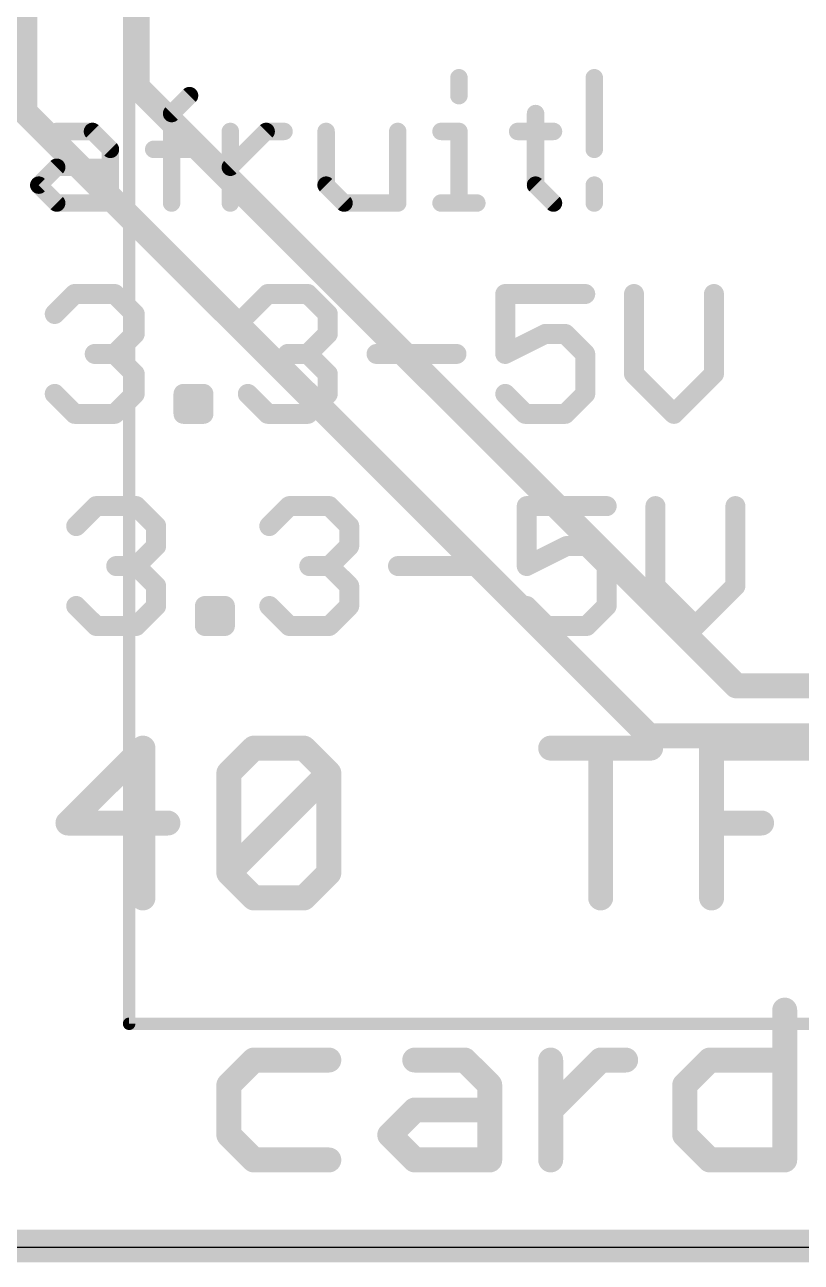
# Model space of a CAD drawing. Extents: x -9.9 to 50.1, y -10.4 to 42.4.
# Drawn here: x 3.56 to 11.46, y -0.15 to 12.44 of the extents above; entities that cross this region are included whole.
import ezdxf

# ---------------------------------------------------------------- set-up
doc = ezdxf.new("R2010")
doc.units = 0
for name, color, linetype in [('1', 12, 'CONTINUOUS'), ('16', 5, 'CONTINUOUS'), ('20', 53, 'CONTINUOUS'), ('21', 40, 'CONTINUOUS'), ('22', 6, 'CONTINUOUS')]:
    doc.layers.add(name, color=color, linetype=linetype)

msp = doc.modelspace()

# ---------------------------------------------------------------- linework, layer by layer
at = {"layer": '1'}
for points, const_width in [([(4.699, 22.479), (4.699, 11.811)], 0.254), ([(3.556, 11.557), (3.556, 20.955)], 0.254), ([(4.699, 11.811), (10.795, 5.715)], 0.254), ([(9.906, 5.207), (3.556, 11.557)], 0.254), ([(10.795, 5.715), (21.209, 5.715)], 0.254), ([(21.971, 5.207), (9.906, 5.207)], 0.254), ([(38.481, 0), (-5.08, 0)], 0.3048)]:
    msp.add_lwpolyline(points, dxfattribs=dict(at, const_width=const_width))
at = {"layer": '1', "const_width": 0.127}
for points in [[(4.7439, 11.8559, 1), (4.6541, 11.7661)], [(4.6355, 11.811, 1), (4.7625, 11.811)], [(3.6009, 11.6019, 1), (3.5111, 11.5121)], [(3.4925, 11.557, 1), (3.6195, 11.557)], [(10.795, 5.7785, 1), (10.795, 5.6515)], [(10.7501, 5.6701, 1), (10.8399, 5.7599)], [(9.906, 5.2705, 1), (9.906, 5.1435)], [(9.8611, 5.1621, 1), (9.9509, 5.2519)]]:
    msp.add_lwpolyline(points, format="xyb", dxfattribs=at)
at = {"layer": '16', "const_width": 0.3048}
msp.add_lwpolyline([(38.481, 0), (-5.08, 0)], dxfattribs=at)
at = {"layer": '20'}
msp.add_line((0, 0), (33.655, 0), dxfattribs=at)
at = {"layer": '21'}
for points, const_width in [([(8.0172, 11.9052, 1), (7.9283, 11.9052)], 0.0889), ([(9.3942, 11.9052, 1), (9.3053, 11.9052)], 0.0889), ([(5.2629, 11.6916, 1), (5.2, 11.7545)], 0.0889), ([(7.9283, 11.723, 1), (8.0172, 11.723)], 0.0889), ([(5.0178, 11.5723, 1), (5.0807, 11.5094)], 0.0889), ([(5.0937, 11.5408, 1), (5.0048, 11.5408)], 0.0889), ([(8.7968, 11.5408, 1), (8.7079, 11.5408)], 0.0889), ([(3.8799, 11.4031, 1), (3.8799, 11.3142)], 0.0889), ([(4.2757, 11.3901, 1), (4.2128, 11.3272)], 0.0889), ([(4.2443, 11.3142, 1), (4.2443, 11.4031)], 0.0889), ([(5.6911, 11.3587, 1), (5.6022, 11.3587)], 0.0889), ([(6.0111, 11.4031, 1), (6.0111, 11.3142)], 0.0889), ([(6.0425, 11.3272, 1), (5.9796, 11.3901)], 0.0889), ([(6.1933, 11.3142, 1), (6.1933, 11.4031)], 0.0889), ([(6.6656, 11.3587, 1), (6.5767, 11.3587)], 0.0889), ([(7.3944, 11.3587, 1), (7.3055, 11.3587)], 0.0889), ([(7.7906, 11.4031, 1), (7.7906, 11.3142)], 0.0889), ([(8.0172, 11.3587, 1), (7.9283, 11.3587)], 0.0889), ([(7.9728, 11.3142, 1), (7.9728, 11.4031)], 0.0889), ([(8.5702, 11.4031, 1), (8.5702, 11.3142)], 0.0889), ([(8.9346, 11.3142, 1), (8.9346, 11.4031)], 0.0889), ([(4.4709, 11.1765, 1), (4.382, 11.1765)], 0.0889), ([(4.395, 11.145, 1), (4.4579, 11.2079)], 0.0889), ([(4.8671, 11.2209, 1), (4.8671, 11.132)], 0.0889), ([(5.2315, 11.132, 1), (5.2315, 11.2209)], 0.0889), ([(9.3053, 11.1765, 1), (9.3942, 11.1765)], 0.0889), ([(3.8799, 11.0387, 1), (3.8799, 10.9498)], 0.0889), ([(3.9113, 10.9628, 1), (3.8485, 11.0257)], 0.0889), ([(4.4264, 10.9498, 1), (4.4264, 11.0387)], 0.0889), ([(5.6153, 11.0257, 1), (5.6781, 10.9628)], 0.0889), ([(3.7291, 10.8435, 1), (3.6663, 10.7807)], 0.0889), ([(3.6663, 10.8435, 1), (3.7291, 10.7807)], 0.0889), ([(6.5767, 10.8121, 1), (6.6656, 10.8121)], 0.0889), ([(6.6526, 10.8435, 1), (6.5898, 10.7807)], 0.0889), ([(8.7838, 10.8435, 1), (8.7209, 10.7807)], 0.0889), ([(8.7079, 10.8121, 1), (8.7968, 10.8121)], 0.0889), ([(9.3942, 10.8121, 1), (9.3053, 10.8121)], 0.0889), ([(3.8799, 10.6744, 1), (3.8799, 10.5855)], 0.0889), ([(4.4264, 10.5855, 1), (4.4264, 10.6744)], 0.0889), ([(6.8034, 10.6744, 1), (6.8034, 10.5855)], 0.0889), ([(7.3499, 10.5855, 1), (7.3499, 10.6744)], 0.0889), ([(7.7906, 10.6744, 1), (7.7906, 10.5855)], 0.0889), ([(8.155, 10.5855, 1), (8.155, 10.6744)], 0.0889), ([(3.8485, 10.5985, 1), (3.9113, 10.6613)], 0.0889), ([(4.382, 10.6299, 1), (4.4709, 10.6299)], 0.0889), ([(5.0048, 10.6299, 1), (5.0937, 10.6299)], 0.0889), ([(5.6022, 10.6299, 1), (5.6911, 10.6299)], 0.0889), ([(6.7719, 10.5985, 1), (6.8348, 10.6613)], 0.0889), ([(7.3055, 10.6299, 1), (7.3944, 10.6299)], 0.0889), ([(7.9283, 10.6299, 1), (8.0172, 10.6299)], 0.0889), ([(8.9031, 10.5985, 1), (8.966, 10.6613)], 0.0889), ([(9.3053, 10.6299, 1), (9.3942, 10.6299)], 0.0889), ([(4.0636, 9.7546, 1), (4.0636, 9.653)], 0.1016), ([(4.0995, 9.6679, 1), (4.0277, 9.7398)], 0.1016), ([(4.5063, 9.7398, 1), (4.4344, 9.6679)], 0.1016), ([(4.4704, 9.653, 1), (4.4704, 9.7546)], 0.1016), ([(6.0282, 9.7546, 1), (6.0282, 9.653)], 0.1016), ([(6.0641, 9.6679, 1), (5.9923, 9.7398)], 0.1016), ([(6.4709, 9.7398, 1), (6.399, 9.6679)], 0.1016), ([(6.4349, 9.653, 1), (6.4349, 9.7546)], 0.1016), ([(8.4443, 9.7546, 1), (8.4443, 9.653)], 0.1016), ([(8.4951, 9.7038, 1), (8.3935, 9.7038)], 0.1016), ([(9.2578, 9.653, 1), (9.2578, 9.7546)], 0.1016), ([(9.8048, 9.7038, 1), (9.7032, 9.7038)], 0.1016), ([(10.6183, 9.7038, 1), (10.5167, 9.7038)], 0.1016), ([(3.8243, 9.5364, 1), (3.8962, 9.4645)], 0.1016), ([(4.7245, 9.5005, 1), (4.6229, 9.5005)], 0.1016), ([(4.6378, 9.4645, 1), (4.7097, 9.5364)], 0.1016), ([(5.7889, 9.5364, 1), (5.8607, 9.4645)], 0.1016), ([(6.6891, 9.5005, 1), (6.5875, 9.5005)], 0.1016), ([(6.6024, 9.4645, 1), (6.6742, 9.5364)], 0.1016), ([(4.6229, 9.2971, 1), (4.7245, 9.2971)], 0.1016), ([(4.7097, 9.2612, 1), (4.6378, 9.333)], 0.1016), ([(6.5875, 9.2971, 1), (6.6891, 9.2971)], 0.1016), ([(6.6742, 9.2612, 1), (6.6024, 9.333)], 0.1016), ([(8.851, 9.3479, 1), (8.851, 9.2463)], 0.1016), ([(8.8737, 9.2517, 1), (8.8283, 9.3425)], 0.1016), ([(9.0903, 9.333, 1), (9.0185, 9.2612)], 0.1016), ([(9.0544, 9.2463, 1), (9.0544, 9.3479)], 0.1016), ([(4.267, 9.1445, 1), (4.267, 9.0429)], 0.1016), ([(4.5063, 9.1296, 1), (4.4344, 9.0578)], 0.1016), ([(4.4344, 9.1296, 1), (4.5063, 9.0578)], 0.1016), ([(4.4704, 9.0429, 1), (4.4704, 9.1445)], 0.1016), ([(6.2316, 9.1445, 1), (6.2316, 9.0429)], 0.1016), ([(6.4709, 9.1296, 1), (6.399, 9.0578)], 0.1016), ([(6.399, 9.1296, 1), (6.4709, 9.0578)], 0.1016), ([(6.4349, 9.0429, 1), (6.4349, 9.1445)], 0.1016), ([(7.1345, 9.1445, 1), (7.1345, 9.0429)], 0.1016), ([(7.948, 9.0429, 1), (7.948, 9.1445)], 0.1016), ([(8.4216, 9.1392, 1), (8.467, 9.0483)], 0.1016), ([(8.3935, 9.0937, 1), (8.4951, 9.0937)], 0.1016), ([(9.3086, 9.0937, 1), (9.207, 9.0937)], 0.1016), ([(9.2218, 9.0578, 1), (9.2937, 9.1296)], 0.1016), ([(4.7245, 8.8903, 1), (4.6229, 8.8903)], 0.1016), ([(4.6378, 8.8544, 1), (4.7097, 8.9263)], 0.1016), ([(6.6891, 8.8903, 1), (6.5875, 8.8903)], 0.1016), ([(6.6024, 8.8544, 1), (6.6742, 8.9263)], 0.1016), ([(9.7899, 8.9263, 1), (9.7181, 8.8544)], 0.1016), ([(10.6034, 8.8544, 1), (10.5316, 8.9263)], 0.1016), ([(9.7032, 8.8903, 1), (9.8048, 8.8903)], 0.1016), ([(10.5167, 8.8903, 1), (10.6183, 8.8903)], 0.1016), ([(3.8962, 8.7229, 1), (3.8243, 8.6511)], 0.1016), ([(4.6229, 8.687, 1), (4.7245, 8.687)], 0.1016), ([(4.7097, 8.6511, 1), (4.6378, 8.7229)], 0.1016), ([(5.2208, 8.687, 1), (5.1192, 8.687)], 0.1016), ([(5.17, 8.7378, 1), (5.17, 8.6362)], 0.1016), ([(5.4241, 8.687, 1), (5.3225, 8.687)], 0.1016), ([(5.3733, 8.6362, 1), (5.3733, 8.7378)], 0.1016), ([(5.8607, 8.7229, 1), (5.7889, 8.6511)], 0.1016), ([(6.5875, 8.687, 1), (6.6891, 8.687)], 0.1016), ([(6.6742, 8.6511, 1), (6.6024, 8.7229)], 0.1016), ([(8.4802, 8.7229, 1), (8.4084, 8.6511)], 0.1016), ([(9.207, 8.687, 1), (9.3086, 8.687)], 0.1016), ([(9.2937, 8.6511, 1), (9.2218, 8.7229)], 0.1016), ([(4.0636, 8.5344, 1), (4.0636, 8.4328)], 0.1016), ([(4.0277, 8.4477, 1), (4.0995, 8.5195)], 0.1016), ([(4.4344, 8.5195, 1), (4.5063, 8.4477)], 0.1016), ([(4.4704, 8.4328, 1), (4.4704, 8.5344)], 0.1016), ([(5.17, 8.5344, 1), (5.17, 8.4328)], 0.1016), ([(5.3733, 8.4328, 1), (5.3733, 8.5344)], 0.1016), ([(6.0282, 8.5344, 1), (6.0282, 8.4328)], 0.1016), ([(5.9923, 8.4477, 1), (6.0641, 8.5195)], 0.1016), ([(6.399, 8.5195, 1), (6.4709, 8.4477)], 0.1016), ([(6.4349, 8.4328, 1), (6.4349, 8.5344)], 0.1016), ([(8.6476, 8.5344, 1), (8.6476, 8.4328)], 0.1016), ([(8.6117, 8.4477, 1), (8.6836, 8.5195)], 0.1016), ([(9.0185, 8.5195, 1), (9.0903, 8.4477)], 0.1016), ([(9.0544, 8.4328, 1), (9.0544, 8.5344)], 0.1016), ([(10.1248, 8.5195, 1), (10.1967, 8.4477)], 0.1016), ([(10.1248, 8.4477, 1), (10.1967, 8.5195)], 0.1016), ([(5.1192, 8.4836, 1), (5.2208, 8.4836)], 0.1016), ([(5.3225, 8.4836, 1), (5.4241, 8.4836)], 0.1016), ([(4.2819, 7.5956, 1), (4.2819, 7.494)], 0.1016), ([(4.3178, 7.5089, 1), (4.246, 7.5808)], 0.1016), ([(4.7246, 7.5808, 1), (4.6527, 7.5089)], 0.1016), ([(4.6886, 7.494, 1), (4.6886, 7.5956)], 0.1016), ([(6.2465, 7.5956, 1), (6.2465, 7.494)], 0.1016), ([(6.2824, 7.5089, 1), (6.2106, 7.5808)], 0.1016), ([(6.6892, 7.5808, 1), (6.6173, 7.5089)], 0.1016), ([(6.6532, 7.494, 1), (6.6532, 7.5956)], 0.1016), ([(8.6626, 7.5956, 1), (8.6626, 7.494)], 0.1016), ([(8.7134, 7.5448, 1), (8.6118, 7.5448)], 0.1016), ([(9.4761, 7.494, 1), (9.4761, 7.5956)], 0.1016), ([(10.0231, 7.5448, 1), (9.9215, 7.5448)], 0.1016), ([(10.8366, 7.5448, 1), (10.735, 7.5448)], 0.1016), ([(4.9428, 7.3415, 1), (4.8412, 7.3415)], 0.1016), ([(6.9074, 7.3415, 1), (6.8058, 7.3415)], 0.1016), ([(4.0426, 7.3774, 1), (4.1144, 7.3055)], 0.1016), ([(4.8561, 7.3055, 1), (4.9279, 7.3774)], 0.1016), ([(6.0072, 7.3774, 1), (6.079, 7.3055)], 0.1016), ([(6.8207, 7.3055, 1), (6.8925, 7.3774)], 0.1016), ([(4.8412, 7.1381, 1), (4.9428, 7.1381)], 0.1016), ([(4.9279, 7.1022, 1), (4.8561, 7.174)], 0.1016), ([(6.8058, 7.1381, 1), (6.9074, 7.1381)], 0.1016), ([(6.8925, 7.1022, 1), (6.8207, 7.174)], 0.1016), ([(9.0693, 7.1889, 1), (9.0693, 7.0873)], 0.1016), ([(9.092, 7.0927, 1), (9.0466, 7.1835)], 0.1016), ([(9.3086, 7.174, 1), (9.2368, 7.1022)], 0.1016), ([(9.2727, 7.0873, 1), (9.2727, 7.1889)], 0.1016), ([(4.4853, 6.9855, 1), (4.4853, 6.8839)], 0.1016), ([(4.7246, 6.9706, 1), (4.6527, 6.8988)], 0.1016), ([(4.6527, 6.9706, 1), (4.7246, 6.8988)], 0.1016), ([(4.6886, 6.8839, 1), (4.6886, 6.9855)], 0.1016), ([(6.4499, 6.9855, 1), (6.4499, 6.8839)], 0.1016), ([(6.6892, 6.9706, 1), (6.6173, 6.8988)], 0.1016), ([(6.6173, 6.9706, 1), (6.6892, 6.8988)], 0.1016), ([(6.6532, 6.8839, 1), (6.6532, 6.9855)], 0.1016), ([(7.3528, 6.9855, 1), (7.3528, 6.8839)], 0.1016), ([(8.1663, 6.8839, 1), (8.1663, 6.9855)], 0.1016), ([(8.6398, 6.9802, 1), (8.6853, 6.8893)], 0.1016), ([(8.6118, 6.9347, 1), (8.7134, 6.9347)], 0.1016), ([(9.5269, 6.9347, 1), (9.4253, 6.9347)], 0.1016), ([(9.4401, 6.8988, 1), (9.512, 6.9706)], 0.1016), ([(4.9428, 6.7313, 1), (4.8412, 6.7313)], 0.1016), ([(4.8561, 6.6954, 1), (4.9279, 6.7673)], 0.1016), ([(6.9074, 6.7313, 1), (6.8058, 6.7313)], 0.1016), ([(6.8207, 6.6954, 1), (6.8925, 6.7673)], 0.1016), ([(10.0082, 6.7673, 1), (9.9364, 6.6954)], 0.1016), ([(10.8217, 6.6954, 1), (10.7499, 6.7673)], 0.1016), ([(9.9215, 6.7313, 1), (10.0231, 6.7313)], 0.1016), ([(10.735, 6.7313, 1), (10.8366, 6.7313)], 0.1016), ([(4.1144, 6.5639, 1), (4.0426, 6.4921)], 0.1016), ([(4.8412, 6.528, 1), (4.9428, 6.528)], 0.1016), ([(4.9279, 6.4921, 1), (4.8561, 6.5639)], 0.1016), ([(5.3883, 6.5788, 1), (5.3883, 6.4772)], 0.1016), ([(5.439, 6.528, 1), (5.3375, 6.528)], 0.1016), ([(5.6424, 6.528, 1), (5.5408, 6.528)], 0.1016), ([(5.5916, 6.4772, 1), (5.5916, 6.5788)], 0.1016), ([(6.079, 6.5639, 1), (6.0072, 6.4921)], 0.1016), ([(6.8058, 6.528, 1), (6.9074, 6.528)], 0.1016), ([(6.8925, 6.4921, 1), (6.8207, 6.5639)], 0.1016), ([(8.6985, 6.5639, 1), (8.6266, 6.4921)], 0.1016), ([(9.4253, 6.528, 1), (9.5269, 6.528)], 0.1016), ([(9.512, 6.4921, 1), (9.4401, 6.5639)], 0.1016), ([(4.2819, 6.3754, 1), (4.2819, 6.2738)], 0.1016), ([(4.6886, 6.2738, 1), (4.6886, 6.3754)], 0.1016), ([(5.3883, 6.3754, 1), (5.3883, 6.2738)], 0.1016), ([(5.5916, 6.2738, 1), (5.5916, 6.3754)], 0.1016), ([(6.2465, 6.3754, 1), (6.2465, 6.2738)], 0.1016), ([(6.6532, 6.2738, 1), (6.6532, 6.3754)], 0.1016), ([(8.8659, 6.3754, 1), (8.8659, 6.2738)], 0.1016), ([(9.2727, 6.2738, 1), (9.2727, 6.3754)], 0.1016), ([(4.246, 6.2887, 1), (4.3178, 6.3605)], 0.1016), ([(4.6527, 6.3605, 1), (4.7246, 6.2887)], 0.1016), ([(5.3375, 6.3246, 1), (5.439, 6.3246)], 0.1016), ([(5.5408, 6.3246, 1), (5.6424, 6.3246)], 0.1016), ([(6.2106, 6.2887, 1), (6.2824, 6.3605)], 0.1016), ([(6.6173, 6.3605, 1), (6.6892, 6.2887)], 0.1016), ([(8.83, 6.2887, 1), (8.9019, 6.3605)], 0.1016), ([(9.2368, 6.3605, 1), (9.3086, 6.2887)], 0.1016), ([(10.3431, 6.3605, 1), (10.415, 6.2887)], 0.1016), ([(10.3431, 6.2887, 1), (10.415, 6.3605)], 0.1016), ([(4.8209, 5.0813, 1), (4.6939, 5.0813)], 0.127), ([(4.8023, 5.0364, 1), (4.7125, 5.1262)], 0.127), ([(5.8862, 5.1448, 1), (5.8862, 5.0178)], 0.127), ([(5.9311, 5.0364, 1), (5.8413, 5.1262)], 0.127), ([(6.4395, 5.1262, 1), (6.3497, 5.0364)], 0.127), ([(6.3946, 5.0178, 1), (6.3946, 5.1448)], 0.127), ([(8.9063, 5.1448, 1), (8.9063, 5.0178)], 0.127), ([(9.4782, 5.0813, 1), (9.3512, 5.0813)], 0.127), ([(9.9231, 5.0178, 1), (9.9231, 5.1448)], 0.127), ([(10.6069, 5.0813, 1), (10.4799, 5.0813)], 0.127), ([(10.5434, 5.1448, 1), (10.5434, 5.0178)], 0.127), ([(5.6954, 4.8271, 1), (5.5684, 4.8271)], 0.127), ([(5.587, 4.872, 1), (5.6768, 4.7822)], 0.127), ([(6.7123, 4.8271, 1), (6.5853, 4.8271)], 0.127), ([(6.6937, 4.7822, 1), (6.6039, 4.872)], 0.127), ([(6.6039, 4.7822, 1), (6.6937, 4.872)], 0.127), ([(3.9948, 4.3822, 1), (3.9948, 4.2551)], 0.127), ([(3.9499, 4.3636, 1), (4.0397, 4.2737)], 0.127), ([(5.0117, 4.2551, 1), (5.0117, 4.3822)], 0.127), ([(10.5434, 4.3822, 1), (10.5434, 4.2551)], 0.127), ([(11.0518, 4.2551, 1), (11.0518, 4.3822)], 0.127), ([(5.6768, 3.8551, 1), (5.587, 3.7653)], 0.127), ([(5.587, 3.8551, 1), (5.6768, 3.7653)], 0.127), ([(6.6937, 3.7653, 1), (6.6039, 3.8551)], 0.127), ([(5.5684, 3.8102, 1), (5.6954, 3.8102)], 0.127), ([(6.5853, 3.8102, 1), (6.7123, 3.8102)], 0.127), ([(5.8862, 3.6195, 1), (5.8862, 3.4925)], 0.127), ([(5.8413, 3.5111, 1), (5.9311, 3.6009)], 0.127), ([(6.3497, 3.6009, 1), (6.4395, 3.5111)], 0.127), ([(6.3946, 3.4925, 1), (6.3946, 3.6195)], 0.127), ([(4.6939, 3.556, 1), (4.8209, 3.556)], 0.127), ([(9.3512, 3.556, 1), (9.4782, 3.556)], 0.127), ([(10.4799, 3.556, 1), (10.6069, 3.556)], 0.127), ([(11.3509, 2.4143, 1), (11.2239, 2.4143)], 0.127), ([(5.8862, 1.9694, 1), (5.8862, 1.8424)], 0.127), ([(5.9311, 1.861, 1), (5.8413, 1.9508)], 0.127), ([(6.6488, 1.8424, 1), (6.6488, 1.9694)], 0.127), ([(7.5233, 1.9694, 1), (7.5233, 1.8424)], 0.127), ([(8.0766, 1.9508, 1), (7.9868, 1.861)], 0.127), ([(8.0317, 1.8424, 1), (8.0317, 1.9694)], 0.127), ([(8.9697, 1.9059, 1), (8.8428, 1.9059)], 0.127), ([(9.4147, 1.9694, 1), (9.4147, 1.8424)], 0.127), ([(9.4596, 1.861, 1), (9.3698, 1.9508)], 0.127), ([(9.6689, 1.8424, 1), (9.6689, 1.9694)], 0.127), ([(10.5248, 1.9694, 1), (10.5248, 1.8424)], 0.127), ([(10.5697, 1.861, 1), (10.4799, 1.9508)], 0.127), ([(11.2874, 1.8424, 1), (11.2874, 1.9694)], 0.127), ([(5.6954, 1.6517, 1), (5.5684, 1.6517)], 0.127), ([(8.3495, 1.6517, 1), (8.2225, 1.6517)], 0.127), ([(10.334, 1.6517, 1), (10.207, 1.6517)], 0.127), ([(5.587, 1.6966, 1), (5.6768, 1.6067)], 0.127), ([(8.2411, 1.6067, 1), (8.3309, 1.6966)], 0.127), ([(10.2256, 1.6966, 1), (10.3154, 1.6067)], 0.127), ([(7.5233, 1.4609, 1), (7.5233, 1.3339)], 0.127), ([(7.5682, 1.3525, 1), (7.4784, 1.4423)], 0.127), ([(8.286, 1.3339, 1), (8.286, 1.4609)], 0.127), ([(8.8613, 1.4423, 1), (8.9512, 1.3525)], 0.127), ([(5.6768, 1.1881, 1), (5.587, 1.0983)], 0.127), ([(7.314, 1.1881, 1), (7.2242, 1.0983)], 0.127), ([(10.3154, 1.1881, 1), (10.2256, 1.0983)], 0.127), ([(5.5684, 1.1432, 1), (5.6954, 1.1432)], 0.127), ([(7.2242, 1.1881, 1), (7.314, 1.0983)], 0.127), ([(10.207, 1.1432, 1), (10.334, 1.1432)], 0.127), ([(5.8862, 0.9525, 1), (5.8862, 0.8255)], 0.127), ([(6.6488, 0.8255, 1), (6.6488, 0.9525)], 0.127), ([(7.5233, 0.9525, 1), (7.5233, 0.8255)], 0.127), ([(8.286, 0.8255, 1), (8.286, 0.9525)], 0.127), ([(10.5248, 0.9525, 1), (10.5248, 0.8255)], 0.127), ([(11.2874, 0.8255, 1), (11.2874, 0.9525)], 0.127), ([(5.8413, 0.8441, 1), (5.9311, 0.9339)], 0.127), ([(7.4784, 0.8441, 1), (7.5682, 0.9339)], 0.127), ([(8.2225, 0.889, 1), (8.3495, 0.889)], 0.127), ([(8.8428, 0.889, 1), (8.9697, 0.889)], 0.127), ([(10.4799, 0.8441, 1), (10.5697, 0.9339)], 0.127), ([(11.2239, 0.889, 1), (11.3509, 0.889)], 0.127)]:
    msp.add_lwpolyline(points, format="xyb", dxfattribs=dict(at, const_width=const_width))
for points, const_width in [([(7.9728, 11.9052), (7.9728, 11.723)], 0.1778), ([(9.3498, 11.9052), (9.3498, 11.1765)], 0.1778), ([(5.0493, 11.5408), (5.2315, 11.723)], 0.1778), ([(5.0493, 10.6299), (5.0493, 11.5408)], 0.1778), ([(8.7524, 11.5408), (8.7524, 10.8121)], 0.1778), ([(3.8799, 11.3587), (4.2443, 11.3587)], 0.1778), ([(4.2443, 11.3587), (4.4264, 11.1765)], 0.1778), ([(5.6467, 10.6299), (5.6467, 11.3587)], 0.1778), ([(5.6467, 10.9943), (6.0111, 11.3587)], 0.1778), ([(6.0111, 11.3587), (6.1933, 11.3587)], 0.1778), ([(6.6212, 11.3587), (6.6212, 10.8121)], 0.1778), ([(7.3499, 10.6299), (7.3499, 11.3587)], 0.1778), ([(7.7906, 11.3587), (7.9728, 11.3587)], 0.1778), ([(7.9728, 11.3587), (7.9728, 10.6299)], 0.1778), ([(8.5702, 11.3587), (8.9346, 11.3587)], 0.1778), ([(4.4264, 11.1765), (4.4264, 10.6299)], 0.1778), ([(4.8671, 11.1765), (5.2315, 11.1765)], 0.1778), ([(3.6977, 10.8121), (3.8799, 10.9943)], 0.1778), ([(3.8799, 10.9943), (4.4264, 10.9943)], 0.1778), ([(3.8799, 10.6299), (3.6977, 10.8121)], 0.1778), ([(6.6212, 10.8121), (6.8034, 10.6299)], 0.1778), ([(8.7524, 10.8121), (8.9346, 10.6299)], 0.1778), ([(9.3498, 10.8121), (9.3498, 10.6299)], 0.1778), ([(4.4264, 10.6299), (3.8799, 10.6299)], 0.1778), ([(6.8034, 10.6299), (7.3499, 10.6299)], 0.1778), ([(7.7906, 10.6299), (8.155, 10.6299)], 0.1778), ([(3.8602, 9.5005), (4.0636, 9.7038)], 0.2032), ([(4.0636, 9.7038), (4.4704, 9.7038)], 0.2032), ([(4.4704, 9.7038), (4.6737, 9.5005)], 0.2032), ([(5.8248, 9.5005), (6.0282, 9.7038)], 0.2032), ([(6.0282, 9.7038), (6.4349, 9.7038)], 0.2032), ([(6.4349, 9.7038), (6.6383, 9.5005)], 0.2032), ([(9.2578, 9.7038), (8.4443, 9.7038)], 0.2032), ([(8.4443, 9.7038), (8.4443, 9.0937)], 0.2032), ([(9.754, 9.7038), (9.754, 8.8903)], 0.2032), ([(10.5675, 8.8903), (10.5675, 9.7038)], 0.2032), ([(4.6737, 9.5005), (4.6737, 9.2971)], 0.2032), ([(6.6383, 9.5005), (6.6383, 9.2971)], 0.2032), ([(4.6737, 9.2971), (4.4704, 9.0937)], 0.2032), ([(6.6383, 9.2971), (6.4349, 9.0937)], 0.2032), ([(8.4443, 9.0937), (8.851, 9.2971)], 0.2032), ([(8.851, 9.2971), (9.0544, 9.2971)], 0.2032), ([(9.0544, 9.2971), (9.2578, 9.0937)], 0.2032), ([(4.4704, 9.0937), (4.267, 9.0937)], 0.2032), ([(4.4704, 9.0937), (4.6737, 8.8903)], 0.2032), ([(6.4349, 9.0937), (6.2316, 9.0937)], 0.2032), ([(6.4349, 9.0937), (6.6383, 8.8903)], 0.2032), ([(7.1345, 9.0937), (7.948, 9.0937)], 0.2032), ([(9.2578, 9.0937), (9.2578, 8.687)], 0.2032), ([(4.6737, 8.8903), (4.6737, 8.687)], 0.2032), ([(6.6383, 8.8903), (6.6383, 8.687)], 0.2032), ([(9.754, 8.8903), (10.1607, 8.4836)], 0.2032), ([(10.1607, 8.4836), (10.5675, 8.8903)], 0.2032), ([(4.0636, 8.4836), (3.8602, 8.687)], 0.2032), ([(4.6737, 8.687), (4.4704, 8.4836)], 0.2032), ([(5.17, 8.4836), (5.17, 8.687)], 0.2032), ([(5.17, 8.687), (5.3733, 8.687)], 0.2032), ([(5.3733, 8.687), (5.3733, 8.4836)], 0.2032), ([(6.0282, 8.4836), (5.8248, 8.687)], 0.2032), ([(6.6383, 8.687), (6.4349, 8.4836)], 0.2032), ([(8.6476, 8.4836), (8.4443, 8.687)], 0.2032), ([(9.2578, 8.687), (9.0544, 8.4836)], 0.2032), ([(4.4704, 8.4836), (4.0636, 8.4836)], 0.2032), ([(5.3733, 8.4836), (5.17, 8.4836)], 0.2032), ([(6.4349, 8.4836), (6.0282, 8.4836)], 0.2032), ([(9.0544, 8.4836), (8.6476, 8.4836)], 0.2032), ([(4.0785, 7.3415), (4.2819, 7.5448)], 0.2032), ([(4.2819, 7.5448), (4.6886, 7.5448)], 0.2032), ([(4.6886, 7.5448), (4.892, 7.3415)], 0.2032), ([(6.0431, 7.3415), (6.2465, 7.5448)], 0.2032), ([(6.2465, 7.5448), (6.6532, 7.5448)], 0.2032), ([(6.6532, 7.5448), (6.8566, 7.3415)], 0.2032), ([(9.4761, 7.5448), (8.6626, 7.5448)], 0.2032), ([(8.6626, 7.5448), (8.6626, 6.9347)], 0.2032), ([(9.9723, 7.5448), (9.9723, 6.7313)], 0.2032), ([(10.7858, 6.7313), (10.7858, 7.5448)], 0.2032), ([(4.892, 7.3415), (4.892, 7.1381)], 0.2032), ([(6.8566, 7.3415), (6.8566, 7.1381)], 0.2032), ([(4.892, 7.1381), (4.6886, 6.9347)], 0.2032), ([(6.8566, 7.1381), (6.6532, 6.9347)], 0.2032), ([(8.6626, 6.9347), (9.0693, 7.1381)], 0.2032), ([(9.0693, 7.1381), (9.2727, 7.1381)], 0.2032), ([(9.2727, 7.1381), (9.4761, 6.9347)], 0.2032), ([(4.6886, 6.9347), (4.4853, 6.9347)], 0.2032), ([(4.6886, 6.9347), (4.892, 6.7313)], 0.2032), ([(6.6532, 6.9347), (6.4499, 6.9347)], 0.2032), ([(6.6532, 6.9347), (6.8566, 6.7313)], 0.2032), ([(7.3528, 6.9347), (8.1663, 6.9347)], 0.2032), ([(9.4761, 6.9347), (9.4761, 6.528)], 0.2032), ([(4.892, 6.7313), (4.892, 6.528)], 0.2032), ([(6.8566, 6.7313), (6.8566, 6.528)], 0.2032), ([(9.9723, 6.7313), (10.379, 6.3246)], 0.2032), ([(10.379, 6.3246), (10.7858, 6.7313)], 0.2032), ([(4.2819, 6.3246), (4.0785, 6.528)], 0.2032), ([(4.892, 6.528), (4.6886, 6.3246)], 0.2032), ([(5.3883, 6.3246), (5.3883, 6.528)], 0.2032), ([(5.3883, 6.528), (5.5916, 6.528)], 0.2032), ([(5.5916, 6.528), (5.5916, 6.3246)], 0.2032), ([(6.2465, 6.3246), (6.0431, 6.528)], 0.2032), ([(6.8566, 6.528), (6.6532, 6.3246)], 0.2032), ([(8.8659, 6.3246), (8.6626, 6.528)], 0.2032), ([(9.4761, 6.528), (9.2727, 6.3246)], 0.2032), ([(4.6886, 6.3246), (4.2819, 6.3246)], 0.2032), ([(5.5916, 6.3246), (5.3883, 6.3246)], 0.2032), ([(6.6532, 6.3246), (6.2465, 6.3246)], 0.2032), ([(9.2727, 6.3246), (8.8659, 6.3246)], 0.2032), ([(4.7574, 5.0813), (3.9948, 4.3186)], 0.254), ([(4.7574, 3.556), (4.7574, 5.0813)], 0.254), ([(5.6319, 4.8271), (5.8862, 5.0813)], 0.254), ([(5.8862, 5.0813), (6.3946, 5.0813)], 0.254), ([(6.3946, 5.0813), (6.6488, 4.8271)], 0.254), ([(8.9063, 5.0813), (9.9231, 5.0813)], 0.254), ([(9.4147, 3.556), (9.4147, 5.0813)], 0.254), ([(10.5434, 3.556), (10.5434, 5.0813)], 0.254), ([(10.5434, 5.0813), (11.5603, 5.0813)], 0.254), ([(5.6319, 3.8102), (5.6319, 4.8271)], 0.254), ([(5.6319, 3.8102), (6.6488, 4.8271)], 0.254), ([(6.6488, 4.8271), (6.6488, 3.8102)], 0.254), ([(3.9948, 4.3186), (5.0117, 4.3186)], 0.254), ([(10.5434, 4.3186), (11.0518, 4.3186)], 0.254), ([(5.8862, 3.556), (5.6319, 3.8102)], 0.254), ([(6.6488, 3.8102), (6.3946, 3.556)], 0.254), ([(6.3946, 3.556), (5.8862, 3.556)], 0.254), ([(11.2874, 2.4143), (11.2874, 0.889)], 0.254), ([(5.8862, 1.9059), (5.6319, 1.6517)], 0.254), ([(6.6488, 1.9059), (5.8862, 1.9059)], 0.254), ([(7.5233, 1.9059), (8.0317, 1.9059)], 0.254), ([(8.0317, 1.9059), (8.286, 1.6517)], 0.254), ([(8.9063, 0.889), (8.9063, 1.9059)], 0.254), ([(8.9063, 1.3974), (9.4147, 1.9059)], 0.254), ([(9.4147, 1.9059), (9.6689, 1.9059)], 0.254), ([(10.2705, 1.6517), (10.5248, 1.9059)], 0.254), ([(10.5248, 1.9059), (11.2874, 1.9059)], 0.254), ([(5.6319, 1.6517), (5.6319, 1.1432)], 0.254), ([(8.286, 1.6517), (8.286, 0.889)], 0.254), ([(10.2705, 1.1432), (10.2705, 1.6517)], 0.254), ([(7.2691, 1.1432), (7.5233, 1.3974)], 0.254), ([(7.5233, 1.3974), (8.286, 1.3974)], 0.254), ([(5.6319, 1.1432), (5.8862, 0.889)], 0.254), ([(7.5233, 0.889), (7.2691, 1.1432)], 0.254), ([(10.5248, 0.889), (10.2705, 1.1432)], 0.254), ([(5.8862, 0.889), (6.6488, 0.889)], 0.254), ([(8.286, 0.889), (7.5233, 0.889)], 0.254), ([(11.2874, 0.889), (10.5248, 0.889)], 0.254)]:
    msp.add_lwpolyline(points, dxfattribs=dict(at, const_width=const_width))
at = {"layer": '22', "const_width": 0.127}
for points in [[(4.617, 29.475), (4.617, 2.275)], [(4.617, 2.275), (31.817, 2.275)], [(-1.383, 0.115), (33.317, 0.115)]]:
    msp.add_lwpolyline(points, dxfattribs=at)
at = {"layer": '22', "const_width": 0.0635}
for points in [[(4.617, 2.3068, 1), (4.617, 2.2432)], [(4.5853, 2.275, 1), (4.6487, 2.275)]]:
    msp.add_lwpolyline(points, format="xyb", dxfattribs=at)

doc.saveas('drawing.dxf')
